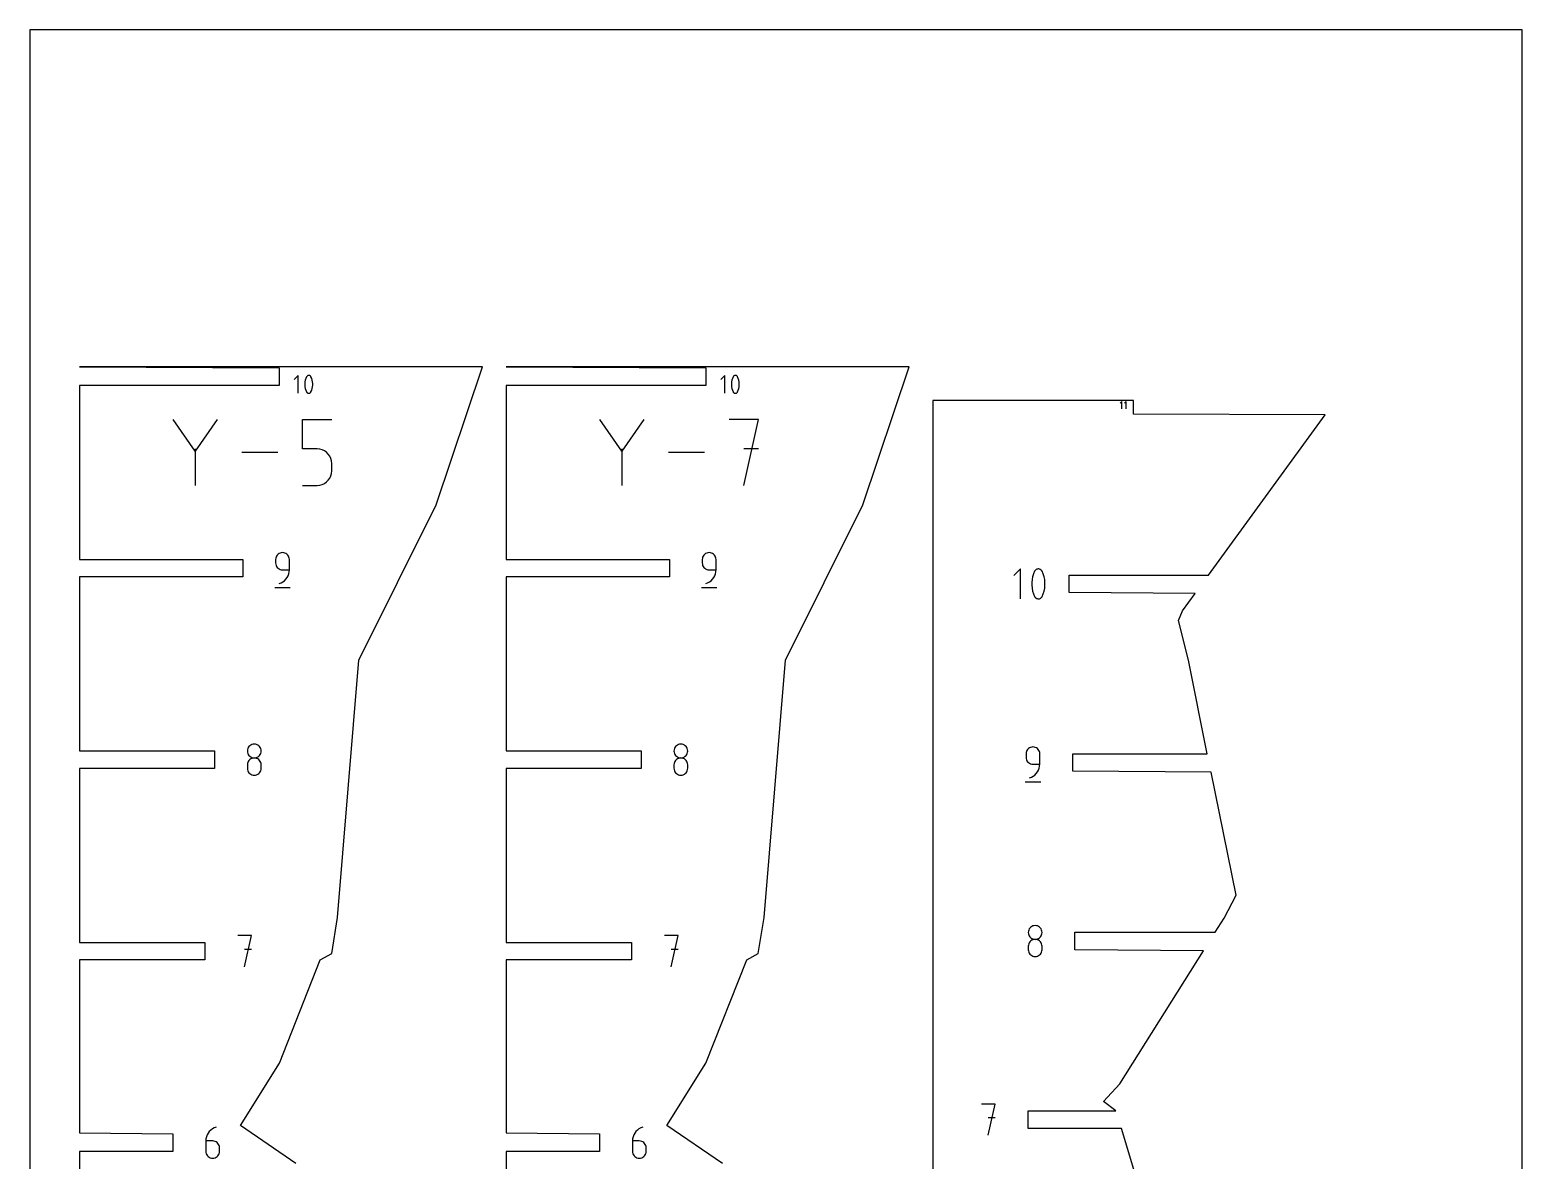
# Model space of a CAD drawing. Extents: x 0 to 200, y 0 to 297.
# Drawn here: x 0 to 200, y 145.5 to 296.9 of the extents above; entities that cross this region are included whole.
import ezdxf

# ---------------------------------------------------------------- set-up
doc = ezdxf.new("R2010")
doc.units = 0

msp = doc.modelspace()

# ---------------------------------------------------------------- linework, layer by layer
at = {"layer": 'annotation', "color": 1}
for p, q in [((35.948287, 250.62739), (35.414467, 250.093418)), ((35.948287, 248.226175), (35.948287, 250.62739)), ((36.986918, 250.220796), (36.917883, 249.998063)), ((37.078964, 250.437252), (36.986918, 250.220796)), ((37.10996, 250.488798), (37.078964, 250.437252)), ((37.078964, 250.437252), (37.078964, 250.437252)), ((37.14859, 250.532725), (37.10996, 250.488798)), ((37.193575, 250.568606), (37.14859, 250.532725)), ((37.243634, 250.596018), (37.193575, 250.568606)), ((37.29749, 250.614534), (37.243634, 250.596018)), ((37.353863, 250.623731), (37.29749, 250.614534)), ((37.411474, 250.623182), (37.353863, 250.623731)), ((37.469045, 250.612463), (37.411474, 250.623182)), ((37.525295, 250.591149), (37.469045, 250.612463)), ((37.546828, 250.579833), (37.525295, 250.591149)), ((37.525295, 250.591149), (37.525295, 250.591149)), ((37.567492, 250.566836), (37.546828, 250.579833)), ((37.587185, 250.552259), (37.567492, 250.566836)), ((37.605807, 250.536207), (37.587185, 250.552259)), ((37.623258, 250.518781), (37.605807, 250.536207)), ((37.639438, 250.500085), (37.623258, 250.518781)), ((37.654245, 250.480221), (37.639438, 250.500085)), ((37.66758, 250.459293), (37.654245, 250.480221)), ((37.679342, 250.437403), (37.66758, 250.459293)), ((37.771835, 250.220501), (37.679342, 250.437403)), ((37.679342, 250.437403), (37.679342, 250.437403)), ((37.841204, 249.997433), (37.771835, 250.220501)), ((93.123337, 250.627375), (92.589517, 250.093404)), ((93.123337, 248.226161), (93.123337, 250.627375)), ((94.161968, 250.220782), (94.092933, 249.998048)), ((94.254013, 250.437237), (94.161968, 250.220782)), ((94.28501, 250.488784), (94.254013, 250.437237)), ((94.254013, 250.437237), (94.254013, 250.437237)), ((94.32364, 250.53271), (94.28501, 250.488784)), ((94.368625, 250.568591), (94.32364, 250.53271)), ((94.418684, 250.596003), (94.368625, 250.568591)), ((94.47254, 250.61452), (94.418684, 250.596003)), ((94.528913, 250.623716), (94.47254, 250.61452)), ((94.586524, 250.623168), (94.528913, 250.623716)), ((94.644094, 250.612449), (94.586524, 250.623168)), ((94.700345, 250.591134), (94.644094, 250.612449)), ((94.721878, 250.579819), (94.700345, 250.591134)), ((94.700345, 250.591134), (94.700345, 250.591134)), ((94.742542, 250.566821), (94.721878, 250.579819)), ((94.762235, 250.552245), (94.742542, 250.566821)), ((94.780857, 250.536192), (94.762235, 250.552245)), ((94.798308, 250.518766), (94.780857, 250.536192)), ((94.814488, 250.50007), (94.798308, 250.518766)), ((94.829295, 250.480206), (94.814488, 250.50007)), ((94.84263, 250.459278), (94.829295, 250.480206)), ((94.854392, 250.437388), (94.84263, 250.459278)), ((94.946884, 250.220486), (94.854392, 250.437388)), ((94.854392, 250.437388), (94.854392, 250.437388)), ((95.016254, 249.997418), (94.946884, 250.220486)), ((36.87186, 249.770828), (36.848849, 249.540868)), ((36.848849, 249.540868), (36.848849, 249.309959)), ((36.848849, 249.309959), (36.87186, 249.079876)), ((36.917883, 249.998063), (36.87186, 249.770828)), ((36.87186, 249.079876), (36.917883, 248.852396)), ((36.917883, 248.852396), (36.986918, 248.629294)), ((36.986918, 248.629294), (37.078964, 248.412348)), ((37.078964, 248.412348), (37.078964, 248.412348)), ((37.078964, 248.412348), (37.090683, 248.390501)), ((37.090683, 248.390501), (37.10392, 248.369677)), ((37.10392, 248.369677), (37.118617, 248.349939)), ((37.118617, 248.349939), (37.134721, 248.331349)), ((37.134721, 248.331349), (37.152173, 248.313972)), ((37.152173, 248.313972), (37.17092, 248.29787)), ((37.17092, 248.29787), (37.190905, 248.283107)), ((37.190905, 248.283107), (37.212073, 248.269745)), ((37.212073, 248.269745), (37.234366, 248.257848)), ((37.234366, 248.257848), (37.234366, 248.257848)), ((37.234366, 248.257848), (37.290174, 248.236986)), ((37.290174, 248.236986), (37.347409, 248.226621)), ((37.347409, 248.226621), (37.404777, 248.226332)), ((37.404777, 248.226332), (37.460986, 248.235694)), ((37.460986, 248.235694), (37.514741, 248.254286)), ((37.514741, 248.254286), (37.564748, 248.281685)), ((37.564748, 248.281685), (37.609713, 248.317469)), ((37.609713, 248.317469), (37.648343, 248.361214)), ((37.648343, 248.361214), (37.679342, 248.412498)), ((37.679342, 248.412498), (37.771835, 248.628999)), ((37.679342, 248.412498), (37.679342, 248.412498)), ((37.771835, 248.628999), (37.841204, 248.851765)), ((37.88745, 249.769975), (37.841204, 249.997433)), ((37.841204, 248.851765), (37.88745, 249.079023)), ((37.910573, 249.539903), (37.88745, 249.769975)), ((37.88745, 249.079023), (37.910573, 249.308994)), ((37.910573, 249.308994), (37.910573, 249.539903)), ((94.04691, 249.770814), (94.023899, 249.540853)), ((94.023899, 249.540853), (94.023899, 249.309944)), ((94.023899, 249.309944), (94.04691, 249.079861)), ((94.092933, 249.998048), (94.04691, 249.770814)), ((94.04691, 249.079861), (94.092933, 248.852381)), ((94.092933, 248.852381), (94.161968, 248.62928)), ((94.161968, 248.62928), (94.254013, 248.412333)), ((94.254013, 248.412333), (94.254013, 248.412333)), ((94.254013, 248.412333), (94.265733, 248.390486)), ((94.265733, 248.390486), (94.27897, 248.369662)), ((94.27897, 248.369662), (94.293667, 248.349924)), ((94.293667, 248.349924), (94.30977, 248.331335)), ((94.30977, 248.331335), (94.327223, 248.313957)), ((94.327223, 248.313957), (94.34597, 248.297856)), ((94.34597, 248.297856), (94.365955, 248.283092)), ((94.365955, 248.283092), (94.387122, 248.26973)), ((94.387122, 248.26973), (94.409416, 248.257834)), ((94.409416, 248.257834), (94.409416, 248.257834)), ((94.409416, 248.257834), (94.465223, 248.236971)), ((94.465223, 248.236971), (94.522458, 248.226607)), ((94.522458, 248.226607), (94.579827, 248.226317)), ((94.579827, 248.226317), (94.636036, 248.235679)), ((94.636036, 248.235679), (94.689791, 248.254271)), ((94.689791, 248.254271), (94.739798, 248.281671)), ((94.739798, 248.281671), (94.784763, 248.317454)), ((94.784763, 248.317454), (94.823392, 248.361199)), ((94.823392, 248.361199), (94.854392, 248.412483)), ((94.854392, 248.412483), (94.946884, 248.628984)), ((94.854392, 248.412483), (94.854392, 248.412483)), ((94.946884, 248.628984), (95.016254, 248.851751)), ((95.0625, 249.76996), (95.016254, 249.997418)), ((95.016254, 248.851751), (95.0625, 249.079008)), ((95.085623, 249.539889), (95.0625, 249.76996)), ((95.0625, 249.079008), (95.085623, 249.308979)), ((95.085623, 249.308979), (95.085623, 249.539889)), ((146.346749, 247.120452), (146.125171, 246.898812)), ((146.346749, 246.12376), (146.346749, 247.120452)), ((146.942085, 247.120452), (146.720508, 246.898812)), ((146.942085, 246.12376), (146.942085, 247.120452)), ((22.154736, 240.451736), (19.211132, 244.708589)), ((25.097787, 244.708589), (22.154736, 240.451736)), ((36.541815, 240.778526), (36.541815, 244.708312)), ((36.541815, 244.708312), (40.461086, 244.708312)), ((79.327306, 240.451722), (76.383702, 244.708574)), ((82.270357, 244.708574), (79.327306, 240.451722)), ((97.638359, 244.708298), (93.714107, 244.708298)), ((95.67651, 235.883574), (97.638359, 244.708298)), ((22.154736, 240.794299), (22.154736, 235.883311)), ((33.233373, 240.29595), (28.408165, 240.29595)), ((38.501451, 240.778526), (36.541815, 240.778526)), ((38.853313, 240.747074), (38.501451, 240.778526)), ((39.184642, 240.656362), (38.853313, 240.747074)), ((39.489867, 240.511863), (39.184642, 240.656362)), ((39.763418, 240.319046), (39.489867, 240.511863)), ((39.999723, 240.083382), (39.763418, 240.319046)), ((40.193214, 239.81034), (39.999723, 240.083382)), ((79.327306, 240.794284), (79.327306, 235.883297)), ((90.405943, 240.295936), (85.580735, 240.295936)), ((97.638359, 240.778512), (95.67651, 240.778512)), ((40.338318, 239.505392), (40.193214, 239.81034)), ((40.429466, 239.174008), (40.338318, 239.505392)), ((40.461086, 238.821658), (40.429466, 239.174008)), ((40.461086, 237.845437), (40.461086, 238.821658)), ((40.461086, 238.821658), (40.461086, 238.821658)), ((38.853167, 235.915211), (39.184418, 236.00638)), ((39.184418, 236.00638), (39.489621, 236.151542)), ((39.489621, 236.151542), (39.76319, 236.345145)), ((39.76319, 236.345145), (39.999541, 236.581636)), ((39.999541, 236.581636), (40.193091, 236.855463)), ((40.193091, 236.855463), (40.338254, 237.161074)), ((40.338254, 237.161074), (40.429447, 237.492916)), ((40.429447, 237.492916), (40.461086, 237.845437)), ((36.541815, 235.883588), (38.501451, 235.883588)), ((38.501451, 235.883588), (38.853167, 235.915211)), ((38.501451, 235.883588), (38.501451, 235.883588)), ((32.952326, 226.124805), (32.937412, 225.958617)), ((32.995315, 226.281261), (32.952326, 226.124805)), ((33.063745, 226.425361), (32.995315, 226.281261)), ((33.154985, 226.554485), (33.063745, 226.425361)), ((33.266402, 226.666011), (33.154985, 226.554485)), ((33.395363, 226.757317), (33.266402, 226.666011)), ((33.539236, 226.825781), (33.395363, 226.757317)), ((33.695389, 226.868783), (33.539236, 226.825781)), ((33.861189, 226.883699), (33.695389, 226.868783)), ((34.027333, 226.868783), (33.861189, 226.883699)), ((33.861189, 226.883699), (33.861189, 226.883699)), ((34.183668, 226.825781), (34.027333, 226.868783)), ((34.327595, 226.757317), (34.183668, 226.825781)), ((34.456514, 226.666011), (34.327595, 226.757317)), ((34.567823, 226.554485), (34.456514, 226.666011)), ((34.658923, 226.425361), (34.567823, 226.554485)), ((34.727214, 226.281261), (34.658923, 226.425361)), ((34.770096, 226.124805), (34.727214, 226.281261)), ((34.784967, 225.958617), (34.770096, 226.124805)), ((90.127378, 226.124791), (90.112463, 225.958602)), ((90.170366, 226.281246), (90.127378, 226.124791)), ((90.238797, 226.425346), (90.170366, 226.281246)), ((90.330037, 226.55447), (90.238797, 226.425346)), ((90.441453, 226.665996), (90.330037, 226.55447)), ((90.570415, 226.757302), (90.441453, 226.665996)), ((90.714288, 226.825767), (90.570415, 226.757302)), ((90.870441, 226.868768), (90.714288, 226.825767)), ((91.036241, 226.883684), (90.870441, 226.868768)), ((91.202384, 226.868768), (91.036241, 226.883684)), ((91.036241, 226.883684), (91.036241, 226.883684)), ((91.35872, 226.825767), (91.202384, 226.868768)), ((91.502647, 226.757302), (91.35872, 226.825767)), ((91.631565, 226.665996), (91.502647, 226.757302)), ((91.742874, 226.55447), (91.631565, 226.665996)), ((91.833975, 226.425346), (91.742874, 226.55447)), ((91.902266, 226.281246), (91.833975, 226.425346)), ((91.945147, 226.124791), (91.902266, 226.281246)), ((91.960019, 225.958602), (91.945147, 226.124791)), ((32.937412, 225.958617), (32.937412, 225.496076)), ((32.937412, 225.496076), (32.937412, 225.496076)), ((32.937412, 225.496076), (32.952326, 225.329896)), ((32.952326, 225.329896), (32.995315, 225.173465)), ((32.995315, 225.173465), (33.063745, 225.029399)), ((33.063745, 225.029399), (33.154985, 224.900316)), ((33.154985, 224.900316), (33.266402, 224.788834)), ((33.266402, 224.788834), (33.395363, 224.697569)), ((33.395363, 224.697569), (33.539236, 224.629139)), ((33.539236, 224.629139), (33.695389, 224.586162)), ((33.695389, 224.586162), (33.861189, 224.571255)), ((33.861189, 224.571255), (34.784967, 224.571255)), ((34.608409, 223.765868), (34.704826, 224.021182)), ((34.704826, 224.021182), (34.764514, 224.290774)), ((34.764514, 224.290774), (34.784967, 224.571255)), ((34.784967, 224.571255), (34.784967, 225.958617)), ((34.784967, 225.958617), (34.784967, 225.958617)), ((90.112463, 225.958602), (90.112463, 225.496061)), ((90.112463, 225.496061), (90.112463, 225.496061)), ((90.112463, 225.496061), (90.127378, 225.329882)), ((90.127378, 225.329882), (90.170366, 225.17345)), ((90.170366, 225.17345), (90.238797, 225.029385)), ((90.238797, 225.029385), (90.330037, 224.900302)), ((90.330037, 224.900302), (90.441453, 224.788819)), ((90.441453, 224.788819), (90.570415, 224.697554)), ((90.570415, 224.697554), (90.714288, 224.629125)), ((90.714288, 224.629125), (90.870441, 224.586147)), ((90.870441, 224.586147), (91.036241, 224.57124)), ((91.036241, 224.57124), (91.960019, 224.57124)), ((91.78346, 223.765854), (91.879878, 224.021167)), ((91.879878, 224.021167), (91.939566, 224.290759)), ((91.939566, 224.290759), (91.960019, 224.57124)), ((91.960019, 224.57124), (91.960019, 225.958602)), ((91.960019, 225.958602), (91.960019, 225.958602)), ((132.777233, 224.693066), (131.887532, 223.803113)), ((132.777233, 220.691042), (132.777233, 224.693066)), ((134.508283, 224.01541), (134.393226, 223.644188)), ((134.661693, 224.37617), (134.508283, 224.01541)), ((134.713354, 224.46208), (134.661693, 224.37617)), ((134.661693, 224.37617), (134.661693, 224.37617)), ((134.777738, 224.53529), (134.713354, 224.46208)), ((134.852712, 224.595093), (134.777738, 224.53529)), ((134.936144, 224.640779), (134.852712, 224.595093)), ((135.025904, 224.67164), (134.936144, 224.640779)), ((135.119859, 224.686968), (135.025904, 224.67164)), ((135.215878, 224.686053), (135.119859, 224.686968)), ((135.311828, 224.668189), (135.215878, 224.686053)), ((135.405578, 224.632665), (135.311828, 224.668189)), ((135.441468, 224.613805), (135.405578, 224.632665)), ((135.405578, 224.632665), (135.405578, 224.632665)), ((135.475907, 224.592143), (135.441468, 224.613805)), ((135.508729, 224.567848), (135.475907, 224.592143)), ((135.539766, 224.541094), (135.508729, 224.567848)), ((135.568851, 224.512051), (135.539766, 224.541094)), ((135.595816, 224.480891), (135.568851, 224.512051)), ((135.620495, 224.447785), (135.595816, 224.480891)), ((135.642721, 224.412904), (135.620495, 224.447785)), ((135.662324, 224.376421), (135.642721, 224.412904)), ((135.816478, 224.014917), (135.662324, 224.376421)), ((135.662324, 224.376421), (135.662324, 224.376421)), ((135.932093, 223.643137), (135.816478, 224.014917)), ((32.821972, 222.203699), (34.901972, 222.203699)), ((33.398909, 222.723699), (33.663082, 222.822143)), ((33.398909, 222.723699), (33.398909, 222.723699)), ((33.663082, 222.822143), (33.905561, 222.955208)), ((33.905561, 222.955208), (34.123838, 223.119503)), ((34.123838, 223.119503), (34.315409, 223.311638)), ((34.315409, 223.311638), (34.477768, 223.528224)), ((34.477768, 223.528224), (34.608409, 223.765868)), ((89.997023, 222.203684), (92.077023, 222.203684)), ((90.573961, 222.723684), (90.838134, 222.822128)), ((90.573961, 222.723684), (90.573961, 222.723684)), ((90.838134, 222.822128), (91.080612, 222.955193)), ((91.080612, 222.955193), (91.298889, 223.119488)), ((91.298889, 223.119488), (91.490461, 223.311624)), ((91.490461, 223.311624), (91.652819, 223.528209)), ((91.652819, 223.528209), (91.78346, 223.765854)), ((134.316521, 223.265463), (134.278168, 222.882196)), ((134.278168, 222.882196), (134.278168, 222.497347)), ((134.278168, 222.497347), (134.316521, 222.113876)), ((134.393226, 223.644188), (134.316521, 223.265463)), ((134.316521, 222.113876), (134.393226, 221.734742)), ((136.00917, 223.264041), (135.932093, 223.643137)), ((135.932093, 221.733692), (136.00917, 222.112454)), ((136.047708, 222.880588), (136.00917, 223.264041)), ((136.00917, 222.112454), (136.047708, 222.495739)), ((136.047708, 222.495739), (136.047708, 222.880588)), ((134.393226, 221.734742), (134.508283, 221.362906)), ((134.508283, 221.362906), (134.661693, 221.001329)), ((134.661693, 221.001329), (134.661693, 221.001329)), ((134.661693, 221.001329), (134.681225, 220.964918)), ((134.681225, 220.964918), (134.703286, 220.930211)), ((134.703286, 220.930211), (134.727783, 220.897314)), ((134.727783, 220.897314), (134.754621, 220.866332)), ((134.754621, 220.866332), (134.783709, 220.83737)), ((134.783709, 220.83737), (134.814954, 220.810533)), ((134.814954, 220.810533), (134.848262, 220.785927)), ((134.848262, 220.785927), (134.883541, 220.763658)), ((134.883541, 220.763658), (134.920698, 220.74383)), ((134.920698, 220.74383), (134.920698, 220.74383)), ((134.920698, 220.74383), (135.01371, 220.70906)), ((135.01371, 220.70906), (135.109101, 220.691785)), ((135.109101, 220.691785), (135.204716, 220.691302)), ((135.204716, 220.691302), (135.298397, 220.706906)), ((135.298397, 220.706906), (135.387989, 220.737893)), ((135.387989, 220.737893), (135.471334, 220.783558)), ((135.471334, 220.783558), (135.546275, 220.843197)), ((135.546275, 220.843197), (135.610658, 220.916106)), ((135.610658, 220.916106), (135.662324, 221.00158)), ((135.662324, 221.00158), (135.816478, 221.362414)), ((135.662324, 221.00158), (135.662324, 221.00158)), ((135.816478, 221.362414), (135.932093, 221.733692)), ((29.166718, 200.458467), (29.151812, 200.293055)), ((29.151812, 200.293055), (29.151812, 200.293055)), ((29.151812, 200.293055), (29.166727, 200.126867)), ((29.209686, 200.614317), (29.166718, 200.458467)), ((29.166727, 200.126867), (29.209716, 199.970411)), ((29.278088, 200.757963), (29.209686, 200.614317)), ((29.3693, 200.886762), (29.278088, 200.757963)), ((29.480695, 200.998069), (29.3693, 200.886762)), ((29.609648, 201.089243), (29.480695, 200.998069)), ((29.753532, 201.157639), (29.609648, 201.089243)), ((29.909721, 201.200616), (29.753532, 201.157639)), ((30.07559, 201.215528), (29.909721, 201.200616)), ((30.241459, 201.200616), (30.07559, 201.215528)), ((30.07559, 201.215528), (30.07559, 201.215528)), ((30.397648, 201.157639), (30.241459, 201.200616)), ((30.541532, 201.089243), (30.397648, 201.157639)), ((30.670485, 200.998069), (30.541532, 201.089243)), ((30.78188, 200.886762), (30.670485, 200.998069)), ((30.873092, 200.757963), (30.78188, 200.886762)), ((30.941495, 200.614317), (30.873092, 200.757963)), ((30.941465, 199.970411), (30.984453, 200.126867)), ((30.984462, 200.458467), (30.941495, 200.614317)), ((30.984453, 200.126867), (30.999368, 200.293055)), ((30.999368, 200.293055), (30.984462, 200.458467)), ((30.999368, 200.293055), (30.999368, 200.293055)), ((86.341772, 200.458452), (86.326866, 200.29304)), ((86.326866, 200.29304), (86.326866, 200.29304)), ((86.326866, 200.29304), (86.341781, 200.126852)), ((86.38474, 200.614303), (86.341772, 200.458452)), ((86.341781, 200.126852), (86.38477, 199.970397)), ((86.453142, 200.757949), (86.38474, 200.614303)), ((86.544354, 200.886747), (86.453142, 200.757949)), ((86.655749, 200.998055), (86.544354, 200.886747)), ((86.784702, 201.089228), (86.655749, 200.998055)), ((86.928586, 201.157625), (86.784702, 201.089228)), ((87.084775, 201.200601), (86.928586, 201.157625)), ((87.250644, 201.215514), (87.084775, 201.200601)), ((87.416513, 201.200601), (87.250644, 201.215514)), ((87.250644, 201.215514), (87.250644, 201.215514)), ((87.572702, 201.157625), (87.416513, 201.200601)), ((87.716586, 201.089228), (87.572702, 201.157625)), ((87.845539, 200.998055), (87.716586, 201.089228)), ((87.956934, 200.886747), (87.845539, 200.998055)), ((88.048146, 200.757949), (87.956934, 200.886747)), ((88.116549, 200.614303), (88.048146, 200.757949)), ((88.116519, 199.970397), (88.159507, 200.126852)), ((88.159516, 200.458452), (88.116549, 200.614303)), ((88.159507, 200.126852), (88.174422, 200.29304)), ((88.174422, 200.29304), (88.159516, 200.458452)), ((88.174422, 200.29304), (88.174422, 200.29304)), ((133.522969, 200.083107), (133.508055, 199.916919)), ((133.565958, 200.239563), (133.522969, 200.083107)), ((133.634388, 200.383663), (133.565958, 200.239563)), ((133.725628, 200.512787), (133.634388, 200.383663)), ((133.837045, 200.624313), (133.725628, 200.512787)), ((133.966006, 200.715619), (133.837045, 200.624313)), ((134.109879, 200.784084), (133.966006, 200.715619)), ((134.266032, 200.827085), (134.109879, 200.784084)), ((134.431832, 200.842001), (134.266032, 200.827085)), ((134.597976, 200.827085), (134.431832, 200.842001)), ((134.431832, 200.842001), (134.431832, 200.842001)), ((134.754311, 200.784084), (134.597976, 200.827085)), ((134.898238, 200.715619), (134.754311, 200.784084)), ((135.027157, 200.624313), (134.898238, 200.715619)), ((135.138466, 200.512787), (135.027157, 200.624313)), ((135.229566, 200.383663), (135.138466, 200.512787)), ((135.297857, 200.239563), (135.229566, 200.383663)), ((135.340738, 200.083107), (135.297857, 200.239563)), ((135.35561, 199.916919), (135.340738, 200.083107)), ((29.166718, 198.609262), (29.151812, 198.443152)), ((29.151812, 198.443152), (29.151812, 197.982958)), ((29.209686, 198.765657), (29.166718, 198.609262)), ((29.278088, 198.909712), (29.209686, 198.765657)), ((29.209716, 199.970411), (29.278146, 199.826311)), ((29.3693, 199.038804), (29.278088, 198.909712)), ((29.278146, 199.826311), (29.369386, 199.697187)), ((29.480695, 199.150308), (29.3693, 199.038804)), ((29.369386, 199.697187), (29.480803, 199.585661)), ((29.609648, 199.2416), (29.480695, 199.150308)), ((29.480803, 199.585661), (29.609764, 199.494355)), ((29.753532, 199.310058), (29.609648, 199.2416)), ((29.609764, 199.494355), (29.753637, 199.425891)), ((29.909721, 199.353057), (29.753532, 199.310058)), ((29.753637, 199.425891), (29.90979, 199.382889)), ((30.07559, 199.367973), (29.909721, 199.353057)), ((29.90979, 199.382889), (30.07559, 199.367973)), ((30.07559, 199.367973), (30.24139, 199.382889)), ((30.241459, 199.353065), (30.07559, 199.367973)), ((30.07559, 199.367973), (30.07559, 199.367973)), ((30.07559, 199.367973), (30.07559, 199.367973)), ((30.24139, 199.382889), (30.397543, 199.425891)), ((30.397648, 199.310088), (30.241459, 199.353065)), ((30.397543, 199.425891), (30.541416, 199.494355)), ((30.541532, 199.241658), (30.397648, 199.310088)), ((30.541416, 199.494355), (30.670378, 199.585661)), ((30.670485, 199.150394), (30.541532, 199.241658)), ((30.670378, 199.585661), (30.781794, 199.697187)), ((30.78188, 199.038911), (30.670485, 199.150394)), ((30.781794, 199.697187), (30.873034, 199.826311)), ((30.873092, 198.909828), (30.78188, 199.038911)), ((30.873034, 199.826311), (30.941465, 199.970411)), ((30.941495, 198.765762), (30.873092, 198.909828)), ((30.984462, 198.609331), (30.941495, 198.765762)), ((30.999368, 198.443152), (30.984462, 198.609331)), ((30.999368, 197.982958), (30.999368, 198.443152)), ((30.999368, 198.443152), (30.999368, 198.443152)), ((86.341772, 198.609248), (86.326866, 198.443137)), ((86.326866, 198.443137), (86.326866, 197.982944)), ((86.38474, 198.765642), (86.341772, 198.609248)), ((86.453142, 198.909698), (86.38474, 198.765642)), ((86.38477, 199.970397), (86.4532, 199.826296)), ((86.544354, 199.038789), (86.453142, 198.909698)), ((86.4532, 199.826296), (86.54444, 199.697172)), ((86.655749, 199.150293), (86.544354, 199.038789)), ((86.54444, 199.697172), (86.655857, 199.585646)), ((86.784702, 199.241586), (86.655749, 199.150293)), ((86.655857, 199.585646), (86.784818, 199.49434)), ((86.928586, 199.310043), (86.784702, 199.241586)), ((86.784818, 199.49434), (86.928691, 199.425876)), ((87.084775, 199.353042), (86.928586, 199.310043)), ((86.928691, 199.425876), (87.084844, 199.382875)), ((87.250644, 199.367958), (87.084775, 199.353042)), ((87.084844, 199.382875), (87.250644, 199.367958)), ((87.250644, 199.367958), (87.416444, 199.382875)), ((87.416513, 199.353051), (87.250644, 199.367958)), ((87.250644, 199.367958), (87.250644, 199.367958)), ((87.250644, 199.367958), (87.250644, 199.367958)), ((87.416444, 199.382875), (87.572597, 199.425876)), ((87.572702, 199.310074), (87.416513, 199.353051)), ((87.572597, 199.425876), (87.71647, 199.49434)), ((87.716586, 199.241644), (87.572702, 199.310074)), ((87.71647, 199.49434), (87.845431, 199.585646)), ((87.845539, 199.150379), (87.716586, 199.241644)), ((87.845431, 199.585646), (87.956848, 199.697172)), ((87.956934, 199.038896), (87.845539, 199.150379)), ((87.956848, 199.697172), (88.048088, 199.826296)), ((88.048146, 198.909813), (87.956934, 199.038896)), ((88.048088, 199.826296), (88.116519, 199.970397)), ((88.116549, 198.765748), (88.048146, 198.909813)), ((88.159516, 198.609316), (88.116549, 198.765748)), ((88.174422, 198.443137), (88.159516, 198.609316)), ((88.174422, 197.982944), (88.174422, 198.443137)), ((88.174422, 198.443137), (88.174422, 198.443137)), ((133.508055, 199.916919), (133.508055, 199.454378)), ((133.508055, 199.454378), (133.508055, 199.454378)), ((133.508055, 199.454378), (133.522969, 199.288198)), ((133.522969, 199.288198), (133.565958, 199.131767)), ((133.565958, 199.131767), (133.634388, 198.987701)), ((133.634388, 198.987701), (133.725628, 198.858619)), ((133.725628, 198.858619), (133.837045, 198.747136)), ((133.837045, 198.747136), (133.966006, 198.655871)), ((133.966006, 198.655871), (134.109879, 198.587441)), ((134.109879, 198.587441), (134.266032, 198.544464)), ((134.266032, 198.544464), (134.431832, 198.529557)), ((134.431832, 198.529557), (135.35561, 198.529557)), ((135.275469, 197.979484), (135.335157, 198.249076)), ((135.335157, 198.249076), (135.35561, 198.529557)), ((135.35561, 198.529557), (135.35561, 199.916919)), ((135.35561, 199.916919), (135.35561, 199.916919)), ((29.151812, 197.982958), (29.151812, 197.982958)), ((29.151812, 197.982958), (29.166727, 197.81686)), ((29.166727, 197.81686), (29.209716, 197.660644)), ((29.209716, 197.660644), (29.278146, 197.516891)), ((29.278146, 197.516891), (29.369386, 197.388178)), ((29.369386, 197.388178), (29.480803, 197.277085)), ((29.480803, 197.277085), (29.609764, 197.186191)), ((29.609764, 197.186191), (29.753637, 197.118073)), ((29.753637, 197.118073), (29.90979, 197.075312)), ((29.90979, 197.075312), (30.07559, 197.060485)), ((30.07559, 197.060485), (30.24139, 197.075312)), ((30.07559, 197.060485), (30.07559, 197.060485)), ((30.24139, 197.075312), (30.397543, 197.118073)), ((30.397543, 197.118073), (30.541416, 197.186191)), ((30.541416, 197.186191), (30.670378, 197.277085)), ((30.670378, 197.277085), (30.781794, 197.388178)), ((30.781794, 197.388178), (30.873034, 197.516891)), ((30.873034, 197.516891), (30.941465, 197.660644)), ((30.941465, 197.660644), (30.984453, 197.81686)), ((30.984453, 197.81686), (30.999368, 197.982958)), ((86.326866, 197.982944), (86.326866, 197.982944)), ((86.326866, 197.982944), (86.341781, 197.816845)), ((86.341781, 197.816845), (86.38477, 197.660629)), ((86.38477, 197.660629), (86.4532, 197.516876)), ((86.4532, 197.516876), (86.54444, 197.388164)), ((86.54444, 197.388164), (86.655857, 197.277071)), ((86.655857, 197.277071), (86.784818, 197.186176)), ((86.784818, 197.186176), (86.928691, 197.118059)), ((86.928691, 197.118059), (87.084844, 197.075297)), ((87.084844, 197.075297), (87.250644, 197.06047)), ((87.250644, 197.06047), (87.416444, 197.075297)), ((87.250644, 197.06047), (87.250644, 197.06047)), ((87.416444, 197.075297), (87.572597, 197.118059)), ((87.572597, 197.118059), (87.71647, 197.186176)), ((87.71647, 197.186176), (87.845431, 197.277071)), ((87.845431, 197.277071), (87.956848, 197.388164)), ((87.956848, 197.388164), (88.048088, 197.516876)), ((88.048088, 197.516876), (88.116519, 197.660629)), ((88.116519, 197.660629), (88.159507, 197.816845)), ((88.159507, 197.816845), (88.174422, 197.982944)), ((133.392615, 196.162001), (135.472615, 196.162001)), ((133.969552, 196.682001), (134.233725, 196.780445)), ((133.969552, 196.682001), (133.969552, 196.682001)), ((134.233725, 196.780445), (134.476204, 196.91351)), ((134.476204, 196.91351), (134.694481, 197.077805)), ((134.694481, 197.077805), (134.886052, 197.269941)), ((134.886052, 197.269941), (135.048411, 197.486526)), ((135.048411, 197.486526), (135.179052, 197.72417)), ((135.179052, 197.72417), (135.275469, 197.979484)), ((133.826699, 176.1498), (133.811793, 175.984388)), ((133.869666, 176.30565), (133.826699, 176.1498)), ((133.938069, 176.449296), (133.869666, 176.30565)), ((134.029281, 176.578095), (133.938069, 176.449296)), ((134.140676, 176.689402), (134.029281, 176.578095)), ((134.269629, 176.780576), (134.140676, 176.689402)), ((134.413513, 176.848972), (134.269629, 176.780576)), ((134.569702, 176.891949), (134.413513, 176.848972)), ((134.735571, 176.906861), (134.569702, 176.891949)), ((134.90144, 176.891949), (134.735571, 176.906861)), ((134.735571, 176.906861), (134.735571, 176.906861)), ((135.057629, 176.848972), (134.90144, 176.891949)), ((135.201513, 176.780576), (135.057629, 176.848972)), ((135.330466, 176.689402), (135.201513, 176.780576)), ((135.441861, 176.578095), (135.330466, 176.689402)), ((135.533073, 176.449296), (135.441861, 176.578095)), ((135.601475, 176.30565), (135.533073, 176.449296)), ((135.644442, 176.1498), (135.601475, 176.30565)), ((135.659348, 175.984388), (135.644442, 176.1498)), ((29.709846, 175.557532), (27.859942, 175.557532)), ((28.785024, 171.397532), (29.709846, 175.557532)), ((86.884903, 175.557517), (85.035, 175.557517)), ((85.960082, 171.397517), (86.884903, 175.557517)), ((133.811793, 175.984388), (133.811793, 175.984388)), ((133.811793, 175.984388), (133.826708, 175.8182)), ((133.826699, 174.300595), (133.811793, 174.134485)), ((133.811793, 174.134485), (133.811793, 173.674292)), ((133.869666, 174.45699), (133.826699, 174.300595)), ((133.826708, 175.8182), (133.869696, 175.661744)), ((133.938069, 174.601045), (133.869666, 174.45699)), ((133.869696, 175.661744), (133.938127, 175.517644)), ((134.029281, 174.730137), (133.938069, 174.601045)), ((133.938127, 175.517644), (134.029367, 175.38852)), ((134.140676, 174.841641), (134.029281, 174.730137)), ((134.029367, 175.38852), (134.140783, 175.276994)), ((134.269629, 174.932934), (134.140676, 174.841641)), ((134.140783, 175.276994), (134.269744, 175.185688)), ((134.413513, 175.001391), (134.269629, 174.932934)), ((134.269744, 175.185688), (134.413618, 175.117224)), ((134.569702, 175.04439), (134.413513, 175.001391)), ((134.413618, 175.117224), (134.569771, 175.074222)), ((134.735571, 175.059306), (134.569702, 175.04439)), ((134.569771, 175.074222), (134.735571, 175.059306)), ((134.735571, 175.059306), (134.901371, 175.074222)), ((134.90144, 175.044399), (134.735571, 175.059306)), ((134.735571, 175.059306), (134.735571, 175.059306)), ((134.735571, 175.059306), (134.735571, 175.059306)), ((134.901371, 175.074222), (135.057524, 175.117224)), ((135.057629, 175.001421), (134.90144, 175.044399)), ((135.057524, 175.117224), (135.201397, 175.185688)), ((135.201513, 174.932992), (135.057629, 175.001421)), ((135.201397, 175.185688), (135.330358, 175.276994)), ((135.330466, 174.841727), (135.201513, 174.932992)), ((135.330358, 175.276994), (135.441775, 175.38852)), ((135.441861, 174.730244), (135.330466, 174.841727)), ((135.441775, 175.38852), (135.533015, 175.517644)), ((135.533073, 174.601161), (135.441861, 174.730244)), ((135.533015, 175.517644), (135.601445, 175.661744)), ((135.601475, 174.457095), (135.533073, 174.601161)), ((135.601445, 175.661744), (135.644434, 175.8182)), ((135.644442, 174.300664), (135.601475, 174.457095)), ((135.644434, 175.8182), (135.659348, 175.984388)), ((135.659348, 174.134485), (135.644442, 174.300664)), ((135.659348, 175.984388), (135.659348, 175.984388)), ((135.659348, 173.674292), (135.659348, 174.134485)), ((135.659348, 174.134485), (135.659348, 174.134485)), ((29.709846, 173.70502), (28.785024, 173.70502)), ((86.884903, 173.705005), (85.960082, 173.705005)), ((133.811793, 173.674292), (133.811793, 173.674292)), ((133.811793, 173.674292), (133.826708, 173.508193)), ((133.826708, 173.508193), (133.869696, 173.351977)), ((133.869696, 173.351977), (133.938127, 173.208224)), ((133.938127, 173.208224), (134.029367, 173.079511)), ((134.029367, 173.079511), (134.140783, 172.968418)), ((134.140783, 172.968418), (134.269744, 172.877524)), ((134.269744, 172.877524), (134.413618, 172.809407)), ((134.413618, 172.809407), (134.569771, 172.766645)), ((134.569771, 172.766645), (134.735571, 172.751818)), ((134.735571, 172.751818), (134.901371, 172.766645)), ((134.735571, 172.751818), (134.735571, 172.751818)), ((134.901371, 172.766645), (135.057524, 172.809407)), ((135.057524, 172.809407), (135.201397, 172.877524)), ((135.201397, 172.877524), (135.330358, 172.968418)), ((135.330358, 172.968418), (135.441775, 173.079511)), ((135.441775, 173.079511), (135.533015, 173.208224)), ((135.533015, 173.208224), (135.601445, 173.351977)), ((135.601445, 173.351977), (135.644434, 173.508193)), ((135.644434, 173.508193), (135.659348, 173.674292)), ((129.379053, 152.981896), (127.52915, 152.981896)), ((128.454232, 148.821896), (129.379053, 152.981896)), ((129.379053, 151.129384), (128.454232, 151.129384)), ((23.600806, 148.323119), (23.580351, 148.041936)), ((23.580351, 148.041936), (23.580351, 146.65927)), ((24.504129, 148.041936), (23.580351, 148.041936)), ((23.660509, 148.593281), (23.600806, 148.323119)), ((23.756967, 148.849072), (23.660509, 148.593281)), ((23.887687, 149.087142), (23.756967, 148.849072)), ((24.050177, 149.304142), (23.887687, 149.087142)), ((24.241944, 149.496722), (24.050177, 149.304142)), ((24.460494, 149.661533), (24.241944, 149.496722)), ((24.703335, 149.795225), (24.460494, 149.661533)), ((24.670272, 148.027109), (24.504129, 148.041936)), ((24.826608, 147.984348), (24.670272, 148.027109)), ((24.967974, 149.894449), (24.703335, 149.795225)), ((24.967974, 149.894449), (24.967974, 149.894449)), ((80.775874, 148.323105), (80.755419, 148.041922)), ((80.755419, 148.041922), (80.755419, 146.659255)), ((81.679197, 148.041922), (80.755419, 148.041922)), ((80.835577, 148.593266), (80.775874, 148.323105)), ((80.932035, 148.849057), (80.835577, 148.593266)), ((81.062756, 149.087127), (80.932035, 148.849057)), ((81.225246, 149.304127), (81.062756, 149.087127)), ((81.417012, 149.496707), (81.225246, 149.304127)), ((81.635562, 149.661518), (81.417012, 149.496707)), ((81.878403, 149.79521), (81.635562, 149.661518)), ((81.845341, 148.027095), (81.679197, 148.041922)), ((82.001676, 147.984333), (81.845341, 148.027095)), ((82.143042, 149.894434), (81.878403, 149.79521)), ((82.143042, 149.894434), (82.143042, 149.894434)), ((23.580351, 146.65927), (23.580351, 146.65927)), ((23.580351, 146.65927), (23.595265, 146.49309)), ((23.595265, 146.49309), (23.638254, 146.336659)), ((23.638254, 146.336659), (23.706685, 146.192593)), ((23.706685, 146.192593), (23.797924, 146.06351)), ((23.797924, 146.06351), (23.909341, 145.952028)), ((24.970535, 147.916231), (24.826608, 147.984348)), ((25.099453, 147.825336), (24.970535, 147.916231)), ((25.210762, 147.714243), (25.099453, 147.825336)), ((25.099453, 145.952028), (25.210762, 146.06351)), ((25.301862, 147.585531), (25.210762, 147.714243)), ((25.210762, 146.06351), (25.301862, 146.192593)), ((25.370153, 147.441777), (25.301862, 147.585531)), ((25.301862, 146.192593), (25.370153, 146.336659)), ((25.413035, 147.285562), (25.370153, 147.441777)), ((25.370153, 146.336659), (25.413035, 146.49309)), ((25.427906, 147.119463), (25.413035, 147.285562)), ((25.413035, 146.49309), (25.427906, 146.65927)), ((25.427906, 146.65927), (25.427906, 147.119463)), ((25.427906, 147.119463), (25.427906, 147.119463)), ((80.755419, 146.659255), (80.755419, 146.659255)), ((80.755419, 146.659255), (80.770334, 146.493076)), ((80.770334, 146.493076), (80.813323, 146.336644)), ((80.813323, 146.336644), (80.881753, 146.192579)), ((80.881753, 146.192579), (80.972993, 146.063496)), ((80.972993, 146.063496), (81.08441, 145.952013)), ((82.145603, 147.916216), (82.001676, 147.984333)), ((82.274521, 147.825321), (82.145603, 147.916216)), ((82.385831, 147.714229), (82.274521, 147.825321)), ((82.274521, 145.952013), (82.385831, 146.063496)), ((82.476931, 147.585516), (82.385831, 147.714229)), ((82.385831, 146.063496), (82.476931, 146.192579)), ((82.545222, 147.441763), (82.476931, 147.585516)), ((82.476931, 146.192579), (82.545222, 146.336644)), ((82.588103, 147.285547), (82.545222, 147.441763)), ((82.545222, 146.336644), (82.588103, 146.493076)), ((82.602975, 147.119448), (82.588103, 147.285547)), ((82.588103, 146.493076), (82.602975, 146.659255)), ((82.602975, 146.659255), (82.602975, 147.119448)), ((82.602975, 147.119448), (82.602975, 147.119448)), ((23.909341, 145.952028), (24.038302, 145.860763)), ((24.038302, 145.860763), (24.182176, 145.792333)), ((24.182176, 145.792333), (24.338328, 145.749356)), ((24.338328, 145.749356), (24.504129, 145.734449)), ((24.504129, 145.734449), (24.670272, 145.749356)), ((24.504129, 145.734449), (24.504129, 145.734449)), ((24.670272, 145.749356), (24.826608, 145.792333)), ((24.826608, 145.792333), (24.970535, 145.860763)), ((24.970535, 145.860763), (25.099453, 145.952028)), ((81.08441, 145.952013), (81.213371, 145.860748)), ((81.213371, 145.860748), (81.357244, 145.792319)), ((81.357244, 145.792319), (81.513397, 145.749341)), ((81.513397, 145.749341), (81.679197, 145.734434)), ((81.679197, 145.734434), (81.845341, 145.749341)), ((81.679197, 145.734434), (81.679197, 145.734434)), ((81.845341, 145.749341), (82.001676, 145.792319)), ((82.001676, 145.792319), (82.145603, 145.860748)), ((82.145603, 145.860748), (82.274521, 145.952013))]:
    msp.add_line(p, q, dxfattribs=at)
at = {"layer": 'boundary', "color": 5}
for p, q in [((48.424464, 251.774155), (6.667546, 251.774221)), ((6.667546, 251.774221), (33.415693, 251.639782)), ((33.415693, 251.639782), (33.415693, 249.293783)), ((60.66756, 251.774148), (48.424464, 251.774155)), ((54.45105, 233.290929), (60.66756, 251.774148)), ((105.599569, 251.774198), (63.842605, 251.774206)), ((63.842605, 251.774206), (90.590742, 251.639768)), ((90.590742, 251.639768), (90.590743, 249.293768)), ((117.842619, 251.774191), (105.599569, 251.774198)), ((111.626115, 233.29097), (117.842619, 251.774191)), ((6.667546, 249.293783), (6.667541, 225.976699)), ((33.415693, 249.293783), (6.667546, 249.293783)), ((63.842605, 249.293768), (63.8426, 225.976684)), ((90.590743, 249.293768), (63.842605, 249.293768)), ((121.017623, 247.276188), (121.01762, 151.444287)), ((144.448269, 247.276185), (121.017623, 247.276188)), ((147.906586, 247.276185), (144.448269, 247.276185)), ((147.906586, 245.449106), (147.906586, 247.276185)), ((173.593121, 245.319107), (147.906586, 245.449106)), ((157.977124, 223.865054), (173.593121, 245.319107)), ((44.094432, 212.469422), (54.45105, 233.290929)), ((101.269479, 212.469397), (111.626115, 233.29097)), ((6.667541, 225.976699), (28.534972, 225.976699)), ((28.534972, 225.976699), (28.534972, 223.630699)), ((63.8426, 225.976684), (85.710023, 225.976684)), ((85.710023, 225.976684), (85.710023, 223.630684)), ((6.66754, 223.630699), (6.667536, 200.313616)), ((28.534972, 223.630699), (6.66754, 223.630699)), ((63.8426, 223.630684), (63.842595, 200.313601)), ((85.710023, 223.630684), (63.8426, 223.630684)), ((139.294908, 221.519054), (139.294908, 223.865054)), ((139.294908, 223.865054), (157.977124, 223.865054)), ((156.17489, 221.389054), (139.294908, 221.519054)), ((154.484819, 219.067147), (156.17489, 221.389054)), ((153.957612, 217.762), (154.484819, 219.067147)), ((155.28852, 212.47757), (153.957612, 217.762)), ((41.230301, 177.989549), (44.094432, 212.469422)), ((98.405348, 177.989504), (101.269479, 212.469397)), ((157.805209, 199.935001), (155.28852, 212.47757)), ((6.667536, 200.313616), (24.749112, 200.313616)), ((24.749112, 200.313616), (24.749112, 197.967615)), ((63.842595, 200.313601), (81.924166, 200.313601)), ((81.924166, 200.313601), (81.924166, 197.967601)), ((139.759615, 197.589001), (139.759615, 199.935001)), ((139.759615, 199.935001), (157.805209, 199.935001)), ((6.667535, 197.967616), (6.66753, 174.650532)), ((24.749112, 197.967615), (6.667535, 197.967616)), ((63.842594, 197.967601), (63.84259, 174.650518)), ((81.924166, 197.967601), (63.842594, 197.967601)), ((158.321847, 197.459002), (139.759615, 197.589001)), ((161.654497, 180.958432), (158.321847, 197.459002)), ((160.05213, 177.911546), (161.654497, 180.958432)), ((40.453164, 173.164629), (41.230301, 177.989549)), ((97.628222, 173.164627), (98.405348, 177.989504)), ((140.063092, 173.658949), (140.063092, 176.004949)), ((140.063092, 176.004949), (158.854565, 176.004949)), ((158.854565, 176.004949), (160.05213, 177.911546)), ((6.66753, 174.650532), (23.458546, 174.650532)), ((23.458546, 174.650532), (23.458546, 172.304532)), ((63.84259, 174.650518), (80.633604, 174.650517)), ((80.633604, 174.650517), (80.633604, 172.304517)), ((6.66753, 172.304532), (6.667525, 149.117448)), ((23.458546, 172.304532), (6.66753, 172.304532)), ((33.437855, 158.453884), (38.898117, 172.318877)), ((38.898117, 172.318877), (40.453164, 173.164629)), ((63.842589, 172.304518), (63.842585, 149.117433)), ((80.633604, 172.304517), (63.842589, 172.304518)), ((90.612929, 158.453917), (96.073178, 172.318887)), ((96.073178, 172.318887), (97.628222, 173.164627)), ((157.299348, 173.528949), (140.063092, 173.658949)), ((146.089428, 155.682069), (157.299348, 173.528949)), ((28.213909, 150.11645), (33.437855, 158.453884)), ((85.388966, 150.116446), (90.612929, 158.453917)), ((143.902611, 153.330282), (146.089428, 155.682069)), ((133.781754, 149.728896), (133.781754, 152.074896)), ((133.781754, 152.074896), (145.554206, 152.074896)), ((145.554206, 152.074896), (143.902611, 153.330282)), ((35.651296, 145.041788), (28.213909, 150.11645)), ((92.82696, 145.041376), (85.388966, 150.116446)), ((121.01762, 151.444287), (121.01762, 126.971845)), ((6.667525, 149.117448), (19.177651, 148.987448)), ((19.177651, 148.987448), (19.17765, 146.641449)), ((63.842585, 149.117433), (76.352719, 148.987434)), ((76.352719, 148.987434), (76.352719, 146.641434)), ((146.291888, 149.728896), (133.781754, 149.728896)), ((151.100636, 133.798002), (146.291888, 149.728896)), ((6.667525, 146.641448), (6.667521, 123.454362)), ((19.17765, 146.641449), (6.667525, 146.641448)), ((63.842584, 146.641434), (63.842581, 123.454349)), ((76.352719, 146.641434), (63.842584, 146.641434))]:
    msp.add_line(p, q, dxfattribs=at)
at = {"layer": 'frame', "color": 5}
for p, q in [((200, 296.926), (0, 296.926)), ((0, 296.926), (0, 0)), ((200, 0), (200, 296.926))]:
    msp.add_line(p, q, dxfattribs=at)

doc.saveas('drawing.dxf')
